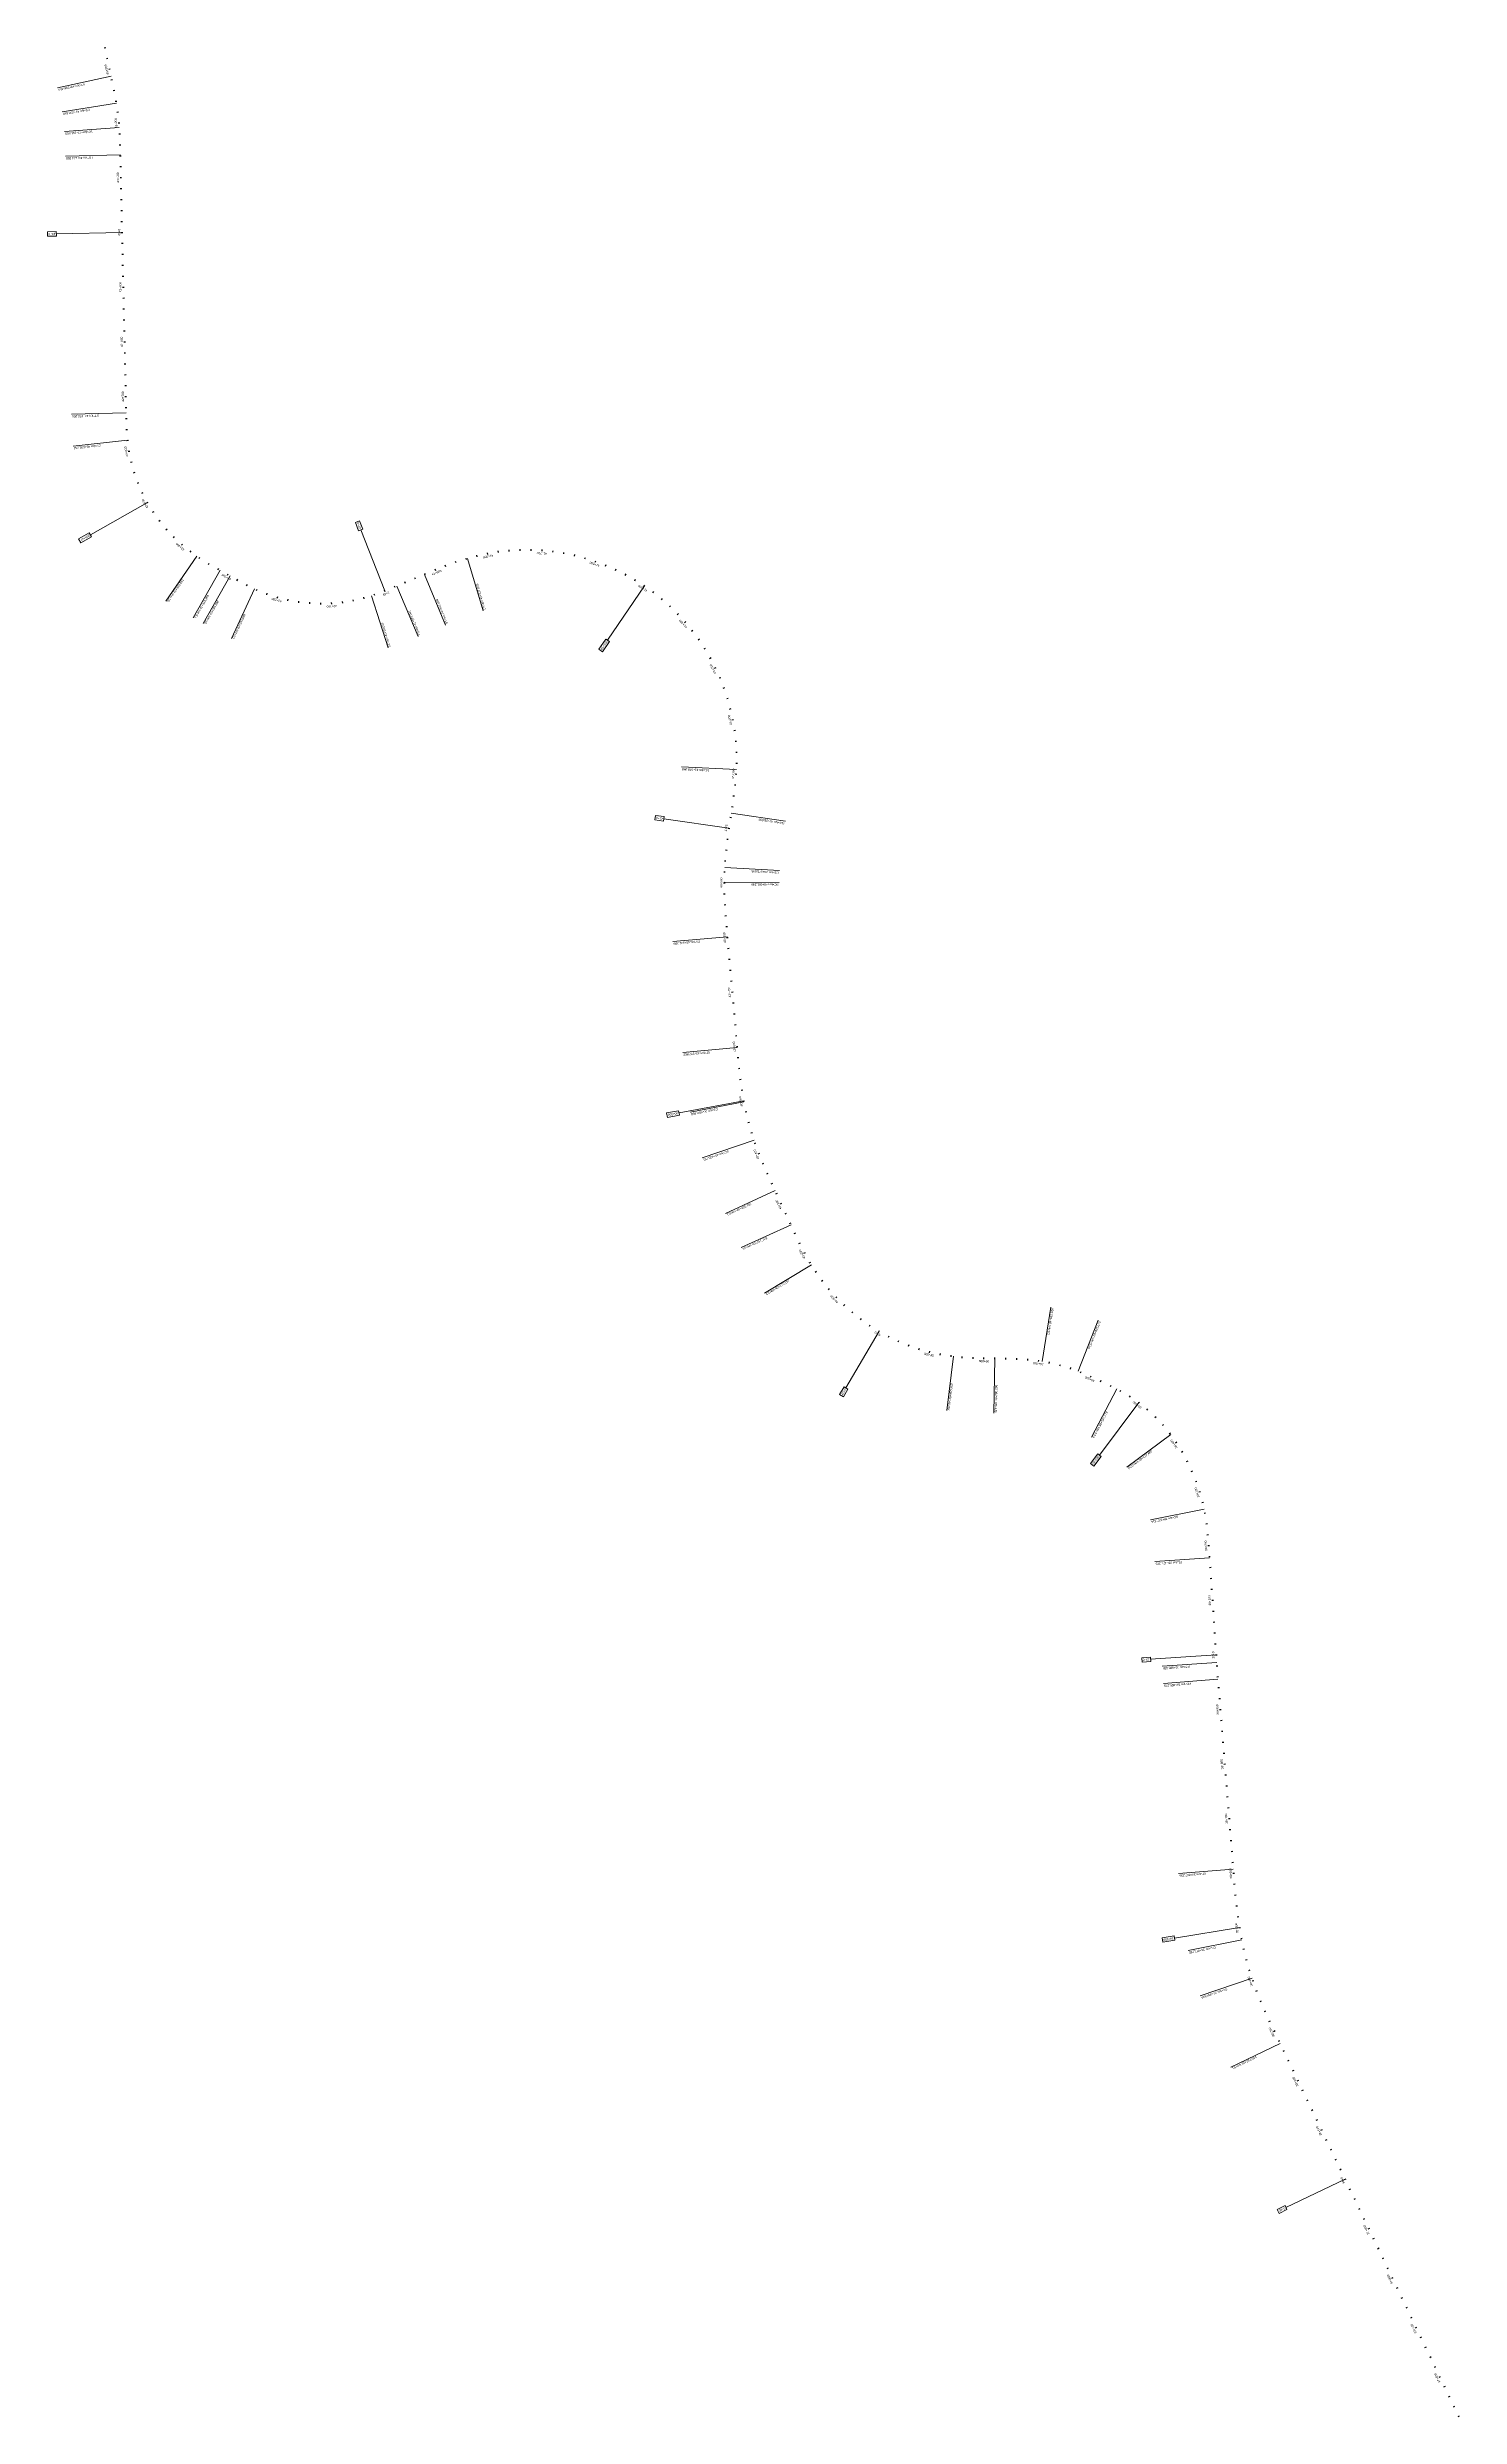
# Model space of a CAD drawing. Header units: metres. Extents: x 286368 to 330619, y 7396693 to 7466163.
# Drawn here: x 319417 to 321995, y 7422790 to 7427117 of the extents above; entities that cross this region are included whole.
import ezdxf

# ---------------------------------------------------------------- set-up
doc = ezdxf.new("R2010")
doc.units = ezdxf.units.M
doc.header["$MEASUREMENT"] = 0
for name, color, linetype, lineweight in [('U-HZ-ESTACAS', 3, 'Continuous', 30), ('U-HZ-KM', 1, 'Continuous', 20), ('U-HZ-NOTAVEIS', 2, 'Continuous', 30)]:
    doc.layers.add(name, color=color, linetype=linetype, lineweight=lineweight)
doc.layers.add('U-HZ-TRAÇO', color=3, linetype='TIC_LINE')
doc.styles.add('ARIAL', font='arial.ttf')
doc.styles.get("Standard").update_dxf_attribs({"font": 'arial.ttf'})
doc.linetypes.add('L7-V2_LINE', pattern='A,3.5,-0.25,["L7-V2",Standard,S=0.175,R=0,X=-0.05,Y=-0.1],-0.75', length=4.5)
doc.linetypes.add('TIC_LINE', pattern='A,3.5,-0.25,["TIC",Standard,S=0.175,R=0,X=-0.05,Y=-0.1],-0.5', length=4.25)

# ---------------------------------------------------------------- blocks, each defined once
blk = doc.blocks.new('AeccTick (TIC)')
at = {"layer": 'U-HZ-TRAÇO', "lineweight": -2}
blk.add_line((0, 0.75), (0, -0.75), dxfattribs=at)

msp = doc.modelspace()

# ---------------------------------------------------------------- linework, layer by layer
at = {"layer": 'U-HZ-KM', "linetype": 'Continuous', "lineweight": 0}
for p, q in [((319433.7, 7426780.5), (319417.5, 7426780.1)), ((319417.5, 7426780.1), (319417.6, 7426772)), ((319433.9, 7426772.4), (319433.7, 7426780.5)), ((319417.6, 7426772), (319433.9, 7426772.4)), ((319553.8, 7426779.1), (319433.8, 7426776.4)), ((319600.3, 7426285.9), (319495.9, 7426226.8)), ((319493.9, 7426230.3), (319474.4, 7426219.2)), ((319474.4, 7426219.2), (319478.4, 7426212.2)), ((319478.4, 7426212.2), (319497.9, 7426223.2)), ((319497.9, 7426223.2), (319493.9, 7426230.3)), ((319987.1, 7426252.4), (319979.6, 7426249.4)), ((319979.6, 7426249.4), (319985.5, 7426234.3)), ((319985.5, 7426234.3), (319993, 7426237.3)), ((319993, 7426237.3), (319987.1, 7426252.4)), ((320033.3, 7426124.2), (319989.3, 7426235.8)), ((320507.2, 7426133.4), (320440, 7426034.1)), ((320436.6, 7426036.3), (320424, 7426017.7)), ((320424, 7426017.7), (320430.7, 7426013.2)), ((320430.7, 7426013.2), (320443.3, 7426031.8)), ((320443.3, 7426031.8), (320436.6, 7426036.3)), ((320527.4, 7425714.4), (320526.2, 7425706.4)), ((320526.2, 7425706.4), (320542.3, 7425704.1)), ((320543.4, 7425712.1), (320527.4, 7425714.4)), ((320542.3, 7425704.1), (320543.4, 7425712.1)), ((320661.6, 7425690.9), (320542.9, 7425708.1)), ((320688.4, 7425193.1), (320570.5, 7425171.1)), ((320569.7, 7425175.1), (320547.6, 7425171)), ((320547.6, 7425171), (320549.1, 7425163)), ((320549.1, 7425163), (320571.2, 7425167.1)), ((320571.2, 7425167.1), (320569.7, 7425175.1)), ((320935.7, 7424772.4), (320875.1, 7424668.8)), ((320871.6, 7424670.8), (320863.4, 7424656.8)), ((320870.4, 7424652.7), (320878.6, 7424666.8)), ((320878.6, 7424666.8), (320871.6, 7424670.8)), ((320863.4, 7424656.8), (320870.4, 7424652.7)), ((321409.9, 7424642), (321337.8, 7424546)), ((321334.6, 7424548.4), (321321.2, 7424530.6)), ((321321.2, 7424530.6), (321327.6, 7424525.8)), ((321327.6, 7424525.8), (321341, 7424543.6)), ((321341, 7424543.6), (321334.6, 7424548.4)), ((321431, 7424177.4), (321414.9, 7424176.3)), ((321414.9, 7424176.3), (321415.5, 7424168.3)), ((321415.5, 7424168.3), (321431.5, 7424169.4)), ((321431.5, 7424169.4), (321431, 7424177.4)), ((321551, 7424181.5), (321431.2, 7424173.4)), ((321474.4, 7423668.3), (321452.4, 7423664.7)), ((321452.4, 7423664.7), (321453.7, 7423656.7)), ((321475.7, 7423660.3), (321474.4, 7423668.3)), ((321593.6, 7423683.4), (321475.1, 7423664.3)), ((321453.7, 7423656.7), (321475.7, 7423660.3)), ((321786.6, 7423224), (321678.3, 7423172.2)), ((321676.6, 7423175.8), (321662.1, 7423168.9)), ((321662.1, 7423168.9), (321665.6, 7423161.6)), ((321665.6, 7423161.6), (321680.1, 7423168.5)), ((321680.1, 7423168.5), (321676.6, 7423175.8))]:
    msp.add_line(p, q, dxfattribs=at)
at = {"layer": 'U-HZ-NOTAVEIS', "color": 1, "linetype": 'Continuous', "lineweight": 0}
for p, q in [((319533.6, 7427064.2), (319435.9, 7427043.2)), ((319543.3, 7427015.2), (319444.7, 7426999)), ((319548.6, 7426970.6), (319448.9, 7426963.4)), ((319550.6, 7426920.7), (319450.6, 7426918.4)), ((319561.2, 7426449.5), (319461.3, 7426447.2)), ((319563.8, 7426399.5), (319464.4, 7426388.8)), ((319690.2, 7426187.9), (319633.6, 7426105.5)), ((320184.3, 7426183.7), (320212.6, 7426087.8)), ((319732.9, 7426162), (319683.5, 7426075.1)), ((319751.1, 7426151.7), (319701.7, 7426064.8)), ((320055.5, 7426133.2), (320094, 7426041)), ((320105.7, 7426154.2), (320144.2, 7426061.9)), ((319795.2, 7426128.3), (319753.3, 7426037.4)), ((320008.9, 7426115.3), (320039.4, 7426020.1)), ((320675.1, 7425798.1), (320575.2, 7425802.8)), ((320665.8, 7425718.7), (320764.6, 7425703.6)), ((320653.8, 7425619.4), (320753.7, 7425613.7)), ((320653, 7425592.6), (320753, 7425592)), ((320658.7, 7425492.8), (320559.1, 7425484)), ((320676.7, 7425290.3), (320577.1, 7425281.5)), ((320688.8, 7425191.1), (320590.6, 7425172.4)), ((320707.4, 7425121.4), (320612.8, 7425088.8)), ((320746.1, 7425029.3), (320655.3, 7424987.4)), ((320774.9, 7424967), (320684, 7424925.1)), ((320812, 7424893.9), (320726.6, 7424841.9)), ((321233.5, 7424717.4), (321249, 7424816.2)), ((321298.9, 7424699.6), (321335.6, 7424792.6)), ((321071.2, 7424726.6), (321059, 7424627.4)), ((321146.8, 7424722.8), (321145.3, 7424622.8)), ((321369.5, 7424667.4), (321323.3, 7424578.7)), ((321468, 7424583.7), (321387.9, 7424523.9)), ((321528.9, 7424447.8), (321430.9, 7424427.9)), ((321538.9, 7424358.5), (321439.1, 7424351.7)), ((321551.9, 7424167.5), (321452.2, 7424160.7)), ((321554.2, 7424136.9), (321454.5, 7424128.9)), ((321582.1, 7423790), (321482.4, 7423782)), ((321597.6, 7423661), (321499.5, 7423641.4)), ((321616.4, 7423591.2), (321521.8, 7423558.9)), ((321667.9, 7423471.9), (321577.7, 7423428.7))]:
    msp.add_line(p, q, dxfattribs=at)

# ---------------------------------------------------------------- block references
at = {"layer": 'U-HZ-TRAÇO', "linetype": 'L7-V2_LINE', "lineweight": 30}
for p, xscale, yscale, zscale, rotation in [((319522.4, 7427116.6), 2, 2, 2, 102.1592677430306), ((319526.6, 7427097), 2, 2, 2, 102.1592677430306), ((319530.8, 7427077.5), 2, 2, 2, 102.1592677430306), ((319535, 7427057.9), 2, 2, 2, 102.1115938999545), ((319539.1, 7427038.3), 1.999999999999999, 1.999999999999999, 1.999999999999999, 101.3576623049641), ((319542.8, 7427018.7), 2, 2, 2, 99.68928170621784), ((319545.7, 7426998.9), 2, 2, 2, 97.41325070954537), ((319547.9, 7426979), 2, 2, 2, 95.121419528961), ((319549.3, 7426959.1), 2, 2, 2, 92.98674699701692), ((319550.1, 7426939.1), 1.999999999999999, 1.999999999999999, 1.999999999999999, 91.68565304315345), ((319550.6, 7426919.1), 1.999999999999999, 1.999999999999999, 1.999999999999999, 91.29760222557842), ((319551.1, 7426899.1), 1.999999999999999, 1.999999999999999, 1.999999999999999, 91.29760222557842), ((319551.5, 7426879.1), 1.999999999999999, 1.999999999999999, 1.999999999999999, 91.29760222557842), ((319552, 7426859.1), 1.999999999999999, 1.999999999999999, 1.999999999999999, 91.29760222557842), ((319552.4, 7426839.1), 1.999999999999999, 1.999999999999999, 1.999999999999999, 91.29760222557842), ((319552.9, 7426819.1), 1.999999999999999, 1.999999999999999, 1.999999999999999, 91.29760222557842), ((319553.3, 7426799.1), 1.999999999999999, 1.999999999999999, 1.999999999999999, 91.29760222557842), ((319553.8, 7426779.1), 1.999999999999999, 1.999999999999999, 1.999999999999999, 91.29760222557842), ((319554.2, 7426759.1), 1.999999999999999, 1.999999999999999, 1.999999999999999, 91.29760222557842), ((319554.7, 7426739.1), 1.999999999999999, 1.999999999999999, 1.999999999999999, 91.29760222557842), ((319555.1, 7426719.1), 1.999999999999999, 1.999999999999999, 1.999999999999999, 91.29760222557842), ((319555.6, 7426699.1), 1.999999999999999, 1.999999999999999, 1.999999999999999, 91.29760222557842), ((319556, 7426679.2), 1.999999999999999, 1.999999999999999, 1.999999999999999, 91.29760222557842), ((319556.5, 7426659.2), 1.999999999999999, 1.999999999999999, 1.999999999999999, 91.29760222557842), ((319556.9, 7426639.2), 1.999999999999999, 1.999999999999999, 1.999999999999999, 91.29760222557842), ((319557.4, 7426619.2), 1.999999999999999, 1.999999999999999, 1.999999999999999, 91.29760222557842), ((319557.8, 7426599.2), 1.999999999999999, 1.999999999999999, 1.999999999999999, 91.29760222557842), ((319558.3, 7426579.2), 1.999999999999999, 1.999999999999999, 1.999999999999999, 91.29760222557842), ((319558.8, 7426559.2), 1.999999999999999, 1.999999999999999, 1.999999999999999, 91.29760222557842), ((319559.2, 7426539.2), 1.999999999999999, 1.999999999999999, 1.999999999999999, 91.29760222557842), ((319559.7, 7426519.2), 1.999999999999999, 1.999999999999999, 1.999999999999999, 91.29760222557842), ((319560.1, 7426499.2), 1.999999999999999, 1.999999999999999, 1.999999999999999, 91.29760222557842), ((319560.6, 7426479.2), 1.999999999999999, 1.999999999999999, 1.999999999999999, 91.29760222557842), ((319561, 7426459.2), 1.999999999999999, 1.999999999999999, 1.999999999999999, 91.29760222557842), ((319561.5, 7426439.2), 2, 2, 2, 91.50167123584147), ((319562.2, 7426419.2), 2, 2, 2, 93.07490370753278), ((319563.8, 7426399.3), 2, 2, 2, 96.2017983116828), ((319566.6, 7426379.5), 2, 2, 2, 100.0862579397678), ((319570.8, 7426359.9), 1.999999999999999, 1.999999999999999, 1.999999999999999, 103.9707175677729), ((319576.3, 7426340.7), 2, 2, 2, 107.8551771956846), ((319583.1, 7426321.9), 2.000000000000001, 2.000000000000001, 2.000000000000001, 111.739636823753), ((319591.1, 7426303.6), 2, 2, 2, 115.6240964517632), ((319600.3, 7426285.9), 1.999999999999998, 1.999999999999998, 1.999999999999998, 119.5085560796933), ((319610.8, 7426268.8), 2, 2, 2, 123.3930157078107), ((319622.3, 7426252.5), 2, 2, 2, 127.2774753357618), ((319635, 7426237), 1.999999999999999, 1.999999999999999, 1.999999999999999, 131.1619349637511), ((319648.7, 7426222.4), 2, 2, 2, 135.04639459174), ((319663.3, 7426208.8), 1.999999999999999, 1.999999999999999, 1.999999999999999, 138.9308542197977), ((319678.8, 7426196.1), 2, 2, 2, 142.8153138477785), ((319695.1, 7426184.6), 2, 2, 2, 146.6309817776459), ((319712.1, 7426174), 2, 2, 2, 149.2761915457024), ((320163, 7426176.8), 2, 2, 2, 199.2777391667822), ((320182.1, 7426183), 1.999999999999999, 1.999999999999999, 1.999999999999999, 196.7534429787936), ((320201.4, 7426188.3), 2, 2, 2, 193.7727189902057), ((320220.9, 7426192.5), 2, 2, 2, 190.7807722793115), ((320240.6, 7426195.8), 2, 2, 2, 187.7888255684494), ((320260.5, 7426197.9), 2.000000000000001, 2.000000000000001, 2.000000000000001, 184.796878857588), ((320280.5, 7426199.1), 2, 2, 2, 181.8049321467247), ((320300.5, 7426199.2), 2, 2, 2, 178.8129854358612), ((320320.4, 7426198.3), 2, 2, 2, 175.8210387249938), ((320340.3, 7426196.3), 1.999999999999999, 1.999999999999999, 1.999999999999999, 172.8290920141229), ((320360.1, 7426193.3), 2, 2, 2, 169.8371453032516), ((320379.7, 7426189.2), 1.999999999999999, 1.999999999999999, 1.999999999999999, 166.8451985923917), ((320399, 7426184.2), 2, 2, 2, 163.8532518815193), ((320418.1, 7426178.1), 1.999999999999998, 1.999999999999998, 1.999999999999998, 160.8613051706722), ((319729.4, 7426164), 2.000000000000001, 2.000000000000001, 2.000000000000001, 150.3676174625566), ((319746.8, 7426154.1), 2, 2, 2, 150.3994531757953), ((319764.2, 7426144.3), 2, 2, 2, 150.8421938240262), ((319781.8, 7426134.8), 2, 2, 2, 152.7920505998992), ((320051.9, 7426131.7), 1.999999999999999, 1.999999999999999, 1.999999999999999, 202.6260369416185), ((320070.3, 7426139.4), 2.000000000000001, 2.000000000000001, 2.000000000000001, 202.6564736214158), ((320088.8, 7426147.1), 2.000000000000001, 2.000000000000001, 2.000000000000001, 202.6564736214158), ((320107.2, 7426154.8), 2, 2, 2, 202.6539951453163), ((320125.7, 7426162.5), 1.999999999999999, 1.999999999999999, 1.999999999999999, 202.2385623225464), ((320144.3, 7426169.9), 2.000000000000001, 2.000000000000001, 2.000000000000001, 201.1116379308404), ((320436.8, 7426171.1), 1.999999999999999, 1.999999999999999, 1.999999999999999, 157.8693584597809), ((320455.1, 7426163.1), 2, 2, 2, 154.8774117489229), ((320473, 7426154.1), 2, 2, 2, 151.8854650380446), ((320490.4, 7426144.2), 2.000000000000001, 2.000000000000001, 2.000000000000001, 148.8935183272104), ((320507.2, 7426133.4), 2, 2, 2, 145.901571616336), ((319799.8, 7426126.2), 1.999999999999999, 1.999999999999999, 1.999999999999999, 156.2452100219935), ((319818.4, 7426118.7), 2.000000000000001, 2.000000000000001, 2.000000000000001, 160.1296696499733), ((319837.4, 7426112.6), 2, 2, 2, 164.014129278001), ((319856.8, 7426107.7), 1.999999999999999, 1.999999999999999, 1.999999999999999, 167.8985889060189), ((319876.5, 7426104.2), 1.999999999999998, 1.999999999999998, 1.999999999999998, 171.7830485340065), ((319896.4, 7426102), 2, 2, 2, 175.6675081620248), ((319916.4, 7426101.2), 2, 2, 2, 179.5519677900298), ((319936.4, 7426101.7), 2, 2, 2, 183.4364274180308), ((319956.3, 7426103.6), 2, 2, 2, 187.3208870460475), ((319976, 7426106.8), 1.999999999999999, 1.999999999999999, 1.999999999999999, 191.2053466740367), ((319995.5, 7426111.3), 1.999999999999999, 1.999999999999999, 1.999999999999999, 195.0898063020492), ((320014.6, 7426117.2), 1.999999999999998, 1.999999999999998, 1.999999999999998, 198.9033788632223), ((320033.3, 7426124.2), 1.999999999999999, 1.999999999999999, 1.999999999999999, 201.5415998280214), ((320523.5, 7426121.8), 2, 2, 2, 142.9096249054343), ((320539.1, 7426109.3), 2, 2, 2, 139.9176781945796), ((320554.1, 7426096.1), 2, 2, 2, 136.9257314836976), ((320568.3, 7426082), 2, 2, 2, 133.9337847728817), ((320581.8, 7426067.3), 2, 2, 2, 130.9418380619677), ((320594.5, 7426051.8), 2, 2, 2, 127.9498913511499), ((320606.4, 7426035.7), 2, 2, 2, 124.9579446403237), ((320617.5, 7426019.1), 2, 2, 2, 121.9659979294115), ((320627.6, 7426001.8), 2, 2, 2, 118.9740512185392), ((320636.8, 7425984.1), 1.999999999999999, 1.999999999999999, 1.999999999999999, 115.9821045076943), ((320645.1, 7425965.9), 2, 2, 2, 112.9901577967712), ((320652.4, 7425947.3), 2, 2, 2, 109.9982110859658), ((320658.8, 7425928.3), 1.999999999999998, 1.999999999999998, 1.999999999999998, 107.006264375055), ((320664.1, 7425909), 2, 2, 2, 104.0143176641915), ((320668.5, 7425889.5), 1.999999999999999, 1.999999999999999, 1.999999999999999, 101.0223709533663), ((320671.8, 7425869.8), 2, 2, 2, 98.0304242425224), ((320674.1, 7425849.9), 2, 2, 2, 95.03847753167139), ((320675.3, 7425830), 2, 2, 2, 92.04653082076129), ((320674.6, 7425790), 1.999999999999999, 1.999999999999999, 1.999999999999999, 86.14016205176266), ((320675.5, 7425810), 2, 2, 2, 89.05458410982989), ((320670.4, 7425750.2), 2, 2, 2, 82.27602612126158), ((320672.9, 7425770.1), 2, 2, 2, 83.8406892508422), ((320664.6, 7425710.7), 1.999999999999999, 1.999999999999999, 1.999999999999999, 81.36026741446068), ((320667.6, 7425730.4), 2, 2, 2, 81.45703838680585), ((320658.9, 7425671.1), 1.999999999999999, 1.999999999999999, 1.999999999999999, 82.58302878471831), ((320661.6, 7425690.9), 2, 2, 2, 81.75414937720224), ((320653.4, 7425611.3), 2, 2, 2, 87.62108039242419), ((320654.6, 7425631.3), 2, 2, 2, 85.53545112281003), ((320656.5, 7425651.2), 2, 2, 2, 83.84523375984632), ((320653, 7425591.3), 1.999999999999999, 1.999999999999999, 1.999999999999999, 89.7946935425144), ((320653.3, 7425571.3), 2, 2, 2, 91.7074538894302), ((320654.1, 7425551.4), 2, 2, 2, 93.19758402277776), ((320655.4, 7425531.4), 2, 2, 2, 94.25656450576966), ((320657.1, 7425511.5), 2, 2, 2, 94.88114433371433), ((320658.8, 7425491.5), 1.999999999999999, 1.999999999999999, 1.999999999999999, 95.0714326936578), ((320660.6, 7425471.6), 1.999999999999999, 1.999999999999999, 1.999999999999999, 95.0714326936578), ((320662.3, 7425451.7), 1.999999999999999, 1.999999999999999, 1.999999999999999, 95.0714326936578), ((320664.1, 7425431.8), 1.999999999999999, 1.999999999999999, 1.999999999999999, 95.0714326936578), ((320665.9, 7425411.9), 1.999999999999999, 1.999999999999999, 1.999999999999999, 95.0714326936578), ((320667.6, 7425391.9), 1.999999999999999, 1.999999999999999, 1.999999999999999, 95.0714326936578), ((320669.4, 7425372), 1.999999999999999, 1.999999999999999, 1.999999999999999, 95.0714326936578), ((320671.2, 7425352.1), 1.999999999999999, 1.999999999999999, 1.999999999999999, 95.0714326936578), ((320672.9, 7425332.2), 1.999999999999999, 1.999999999999999, 1.999999999999999, 95.0714326936578), ((320674.7, 7425312.2), 1.999999999999999, 1.999999999999999, 1.999999999999999, 95.0714326936578), ((320676.5, 7425292.3), 1.999999999999999, 1.999999999999999, 1.999999999999999, 95.0714326936578), ((320678.3, 7425272.4), 2, 2, 2, 95.25643474891702), ((320680.2, 7425252.5), 2, 2, 2, 95.8973505374208), ((320682.4, 7425232.6), 1.999999999999999, 1.999999999999999, 1.999999999999999, 96.99565634866737), ((320685.1, 7425212.8), 2, 2, 2, 98.54771356858933), ((320688.4, 7425193.1), 1.999999999999999, 1.999999999999999, 1.999999999999999, 100.5438882969703), ((320692.5, 7425173.5), 2, 2, 2, 102.8298732497577), ((320697.3, 7425154.1), 1.999999999999999, 1.999999999999999, 1.999999999999999, 105.121704430346), ((320702.9, 7425134.9), 2, 2, 2, 107.4135356108149), ((320709.3, 7425115.9), 2, 2, 2, 109.6771721561861), ((320716.3, 7425097.2), 2, 2, 2, 111.5912066057635), ((320723.9, 7425078.7), 2, 2, 2, 113.0586753517478), ((320731.9, 7425060.4), 2, 2, 2, 114.0713675700371), ((320740.2, 7425042.2), 2, 2, 2, 114.6263713074106), ((320748.6, 7425024), 2, 2, 2, 114.7422073317247), ((320756.9, 7425005.9), 2, 2, 2, 114.7422073317247), ((320765.3, 7424987.7), 2, 2, 2, 114.7422073317247), ((320773.7, 7424969.5), 2, 2, 2, 114.7422073317247), ((320782.1, 7424951.4), 1.999999999999999, 1.999999999999999, 1.999999999999999, 115.0340866955372), ((320790.7, 7424933.3), 2, 2, 2, 116.1069250704674), ((320799.8, 7424915.5), 2, 2, 2, 117.9642251325234), ((320809.5, 7424898), 1.999999999999999, 1.999999999999999, 1.999999999999999, 120.5884215972244), ((320820.2, 7424881.1), 2.000000000000001, 2.000000000000001, 2.000000000000001, 123.7880755289203), ((320831.8, 7424864.8), 2, 2, 2, 127.025125218806), ((320844.2, 7424849.2), 2, 2, 2, 130.2621749088688), ((320857.6, 7424834.3), 2, 2, 2, 133.4992245988286), ((320871.8, 7424820.2), 2, 2, 2, 136.7362742888569), ((320886.7, 7424806.9), 1.999999999999999, 1.999999999999999, 1.999999999999999, 139.9733239788103), ((320902.4, 7424794.5), 1.999999999999999, 1.999999999999999, 1.999999999999999, 143.2103736688585), ((320918.7, 7424783), 2, 2, 2, 146.447423358805), ((320935.7, 7424772.4), 2, 2, 2, 149.684473048821), ((320953.2, 7424762.8), 2, 2, 2, 152.9215227388148), ((320971.3, 7424754.2), 2, 2, 2, 156.1585724287858), ((320989.8, 7424746.6), 1.999999999999999, 1.999999999999999, 1.999999999999999, 159.3956221187447), ((321008.7, 7424740.1), 1.999999999999999, 1.999999999999999, 1.999999999999999, 162.6326718087359), ((321028, 7424734.7), 2, 2, 2, 165.8697214987383), ((321047.5, 7424730.4), 2.000000000000001, 2.000000000000001, 2.000000000000001, 169.1067711887488), ((321067.2, 7424727.1), 2, 2, 2, 172.3438208787245), ((321087.1, 7424725), 1.999999999999999, 1.999999999999999, 1.999999999999999, 175.3085173387178), ((321107.1, 7424723.8), 2, 2, 2, 177.4361167779081), ((321127, 7424723.1), 2, 2, 2, 178.709260627455), ((321147, 7424722.8), 2.000000000000001, 2.000000000000001, 2.000000000000001, 179.1279488873592), ((321167, 7424722.4), 1.999999999999999, 1.999999999999999, 1.999999999999999, 178.6921815576203), ((321187, 7424721.8), 2, 2, 2, 177.4019586382382), ((321207, 7424720.5), 2, 2, 2, 175.2572801292129), ((321226.9, 7424718.4), 2, 2, 2, 172.2581460305447), ((321246.6, 7424715), 2.000000000000001, 2.000000000000001, 2.000000000000001, 168.5942323417675), ((321266.1, 7424710.4), 2, 2, 2, 164.8827473064106), ((321285.2, 7424704.6), 1.999999999999998, 1.999999999999998, 1.999999999999998, 161.1712622710312), ((321303.9, 7424697.6), 2, 2, 2, 158.0463474671111), ((321322.3, 7424689.8), 2, 2, 2, 156.5184600136471), ((321340.6, 7424681.6), 2, 2, 2, 154.9905725601339), ((321358.6, 7424672.9), 2, 2, 2, 153.462685106647), ((321376.3, 7424663.7), 2, 2, 2, 150.9921936440906), ((321393.5, 7424653.4), 2, 2, 2, 147.0407605741552), ((321409.9, 7424642), 2, 2, 2, 143.0893275041226), ((321425.4, 7424629.4), 2, 2, 2, 139.1378944341651), ((321440.1, 7424615.8), 2, 2, 2, 135.1864613642438), ((321453.8, 7424601.2), 2, 2, 2, 131.2350282942826), ((321466.4, 7424585.8), 2, 2, 2, 127.2835952242403), ((321478.1, 7424569.5), 2, 2, 2, 123.839449672406), ((321488.7, 7424552.6), 1.999999999999999, 1.999999999999999, 1.999999999999999, 120.4691097009211), ((321498.3, 7424535), 1.999999999999999, 1.999999999999999, 1.999999999999999, 117.0987697294919), ((321506.9, 7424517), 2, 2, 2, 113.7284297579992), ((321514.4, 7424498.4), 2, 2, 2, 110.3580897864865), ((321520.8, 7424479.5), 1.999999999999999, 1.999999999999999, 1.999999999999999, 106.9877498149082), ((321526.1, 7424460.2), 2, 2, 2, 103.617409843425), ((321530.2, 7424440.6), 2, 2, 2, 100.2971529225668), ((321533.3, 7424420.9), 2, 2, 2, 97.57520128594544), ((321535.6, 7424401), 2, 2, 2, 95.60222401205421), ((321537.3, 7424381.1), 2, 2, 2, 94.37822110089301), ((321538.7, 7424361.1), 2, 2, 2, 93.90319255246193), ((321540.1, 7424341.2), 2, 2, 2, 93.89644428002866), ((321541.5, 7424321.2), 2, 2, 2, 93.89644428002866), ((321542.8, 7424301.3), 2, 2, 2, 93.89644428002866), ((321544.2, 7424281.3), 2, 2, 2, 93.89644428002866), ((321545.5, 7424261.4), 2, 2, 2, 93.89644428002866), ((321546.9, 7424241.4), 2, 2, 2, 93.89644428002866), ((321548.2, 7424221.5), 2, 2, 2, 93.89644428002866), ((321549.6, 7424201.5), 2, 2, 2, 93.89644428002866), ((321551, 7424181.5), 2, 2, 2, 93.89644428002866), ((321552.3, 7424161.6), 1.999999999999998, 1.999999999999998, 1.999999999999998, 94.0328058976451), ((321553.8, 7424141.6), 1.999999999999999, 1.999999999999999, 1.999999999999999, 94.49117213375212), ((321555.4, 7424121.7), 2, 2, 2, 94.59945339109231), ((321557, 7424101.8), 2, 2, 2, 94.59945339109231), ((321558.6, 7424081.8), 2, 2, 2, 94.59945339109231), ((321560.2, 7424061.9), 2, 2, 2, 94.59945339109231), ((321561.8, 7424042), 2, 2, 2, 94.59945339109231), ((321563.4, 7424022), 2, 2, 2, 94.59945339109231), ((321565, 7424002.1), 2, 2, 2, 94.59945339109231), ((321566.6, 7423982.2), 2, 2, 2, 94.59945339109231), ((321568.2, 7423962.2), 2, 2, 2, 94.59945339109231), ((321569.9, 7423942.3), 2, 2, 2, 94.59945339109231), ((321571.5, 7423922.4), 2, 2, 2, 94.59945339109231), ((321573.1, 7423902.4), 2, 2, 2, 94.59945339109231), ((321574.7, 7423882.5), 2, 2, 2, 94.59945339109231), ((321576.3, 7423862.5), 2, 2, 2, 94.59945339109231), ((321577.9, 7423842.6), 2, 2, 2, 94.59945339109231), ((321579.5, 7423822.7), 2, 2, 2, 94.59945339109231), ((321581.1, 7423802.7), 2, 2, 2, 94.59945339109231), ((321582.7, 7423782.8), 2, 2, 2, 94.62042904235958), ((321584.3, 7423762.9), 1.999999999999999, 1.999999999999999, 1.999999999999999, 94.8966534476019), ((321586.1, 7423743), 1.999999999999999, 1.999999999999999, 1.999999999999999, 95.49330616911747), ((321588.2, 7423723.1), 2, 2, 2, 96.4097581209408), ((321590.6, 7423703.2), 1.999999999999999, 1.999999999999999, 1.999999999999999, 97.64396636675833), ((321593.6, 7423683.4), 1.999999999999999, 1.999999999999999, 1.999999999999999, 99.19114279293974), ((321597.1, 7423663.7), 2, 2, 2, 101.0420661840447), ((321601.2, 7423644.2), 2, 2, 2, 103.1165178882281), ((321606.1, 7423624.8), 2, 2, 2, 105.2000007796863), ((321611.7, 7423605.6), 1.999999999999999, 1.999999999999999, 1.999999999999999, 107.2834836710503), ((321618, 7423586.6), 2.000000000000001, 2.000000000000001, 2.000000000000001, 109.3475060356866), ((321624.9, 7423567.8), 1.999999999999999, 1.999999999999999, 1.999999999999999, 111.1674439302131), ((321632.4, 7423549.3), 2, 2, 2, 112.6824148467861), ((321640.3, 7423530.9), 2, 2, 2, 113.8837443357129), ((321648.6, 7423512.7), 1.999999999999999, 1.999999999999999, 1.999999999999999, 114.7670033534922), ((321657.1, 7423494.6), 2, 2, 2, 115.3303508547135), ((321665.7, 7423476.5), 2, 2, 2, 115.5732458035707), ((321674.3, 7423458.5), 2, 2, 2, 115.5838961950085), ((321682.9, 7423440.5), 2, 2, 2, 115.5838961950085), ((321691.6, 7423422.4), 2, 2, 2, 115.5838961950085), ((321700.2, 7423404.4), 2, 2, 2, 115.5838961950085), ((321708.8, 7423386.3), 2, 2, 2, 115.5838961950085), ((321717.5, 7423368.3), 2, 2, 2, 115.5838961950085), ((321726.1, 7423350.3), 2, 2, 2, 115.5838961950085), ((321734.8, 7423332.2), 2, 2, 2, 115.5838961950085), ((321743.4, 7423314.2), 2, 2, 2, 115.5838961950085), ((321752, 7423296.1), 2, 2, 2, 115.5838961950085), ((321760.7, 7423278.1), 2, 2, 2, 115.5838961950085), ((321769.3, 7423260.1), 2, 2, 2, 115.5838961950085), ((321777.9, 7423242), 2, 2, 2, 115.5838961950085), ((321786.6, 7423224), 2, 2, 2, 115.5838961950085), ((321795.2, 7423206), 2, 2, 2, 115.5838961950085), ((321803.9, 7423187.9), 2, 2, 2, 115.5838961950085), ((321812.5, 7423169.9), 2, 2, 2, 115.5838961950085), ((321821.1, 7423151.8), 2, 2, 2, 115.5838961950085), ((321829.8, 7423133.8), 2, 2, 2, 115.5838961950085), ((321838.4, 7423115.8), 2, 2, 2, 115.5838961950085), ((321847, 7423097.7), 2, 2, 2, 115.5838961950085), ((321855.7, 7423079.7), 2, 2, 2, 115.5838961950085), ((321864.3, 7423061.6), 2, 2, 2, 115.5838961950085), ((321872.9, 7423043.6), 2, 2, 2, 115.5838961950085), ((321881.6, 7423025.6), 2, 2, 2, 115.5838961950085), ((321890.2, 7423007.5), 2, 2, 2, 115.5838961950085), ((321898.9, 7422989.5), 2, 2, 2, 115.5838961950085), ((321907.5, 7422971.4), 2, 2, 2, 115.5838961950085), ((321916.1, 7422953.4), 2, 2, 2, 115.5838961950085), ((321924.8, 7422935.4), 2, 2, 2, 115.5838961950085), ((321933.4, 7422917.3), 2, 2, 2, 115.5838961950085), ((321942, 7422899.3), 2, 2, 2, 115.5838961950085), ((321950.7, 7422881.2), 2, 2, 2, 115.5838961950085), ((321959.3, 7422863.2), 2, 2, 2, 115.5838961950085), ((321967.9, 7422845.2), 2, 2, 2, 115.5838961950085), ((321976.6, 7422827.1), 2, 2, 2, 115.5838961950085), ((321985.2, 7422809.1), 2, 2, 2, 115.5838961950085), ((321993.9, 7422791.1), 2, 2, 2, 115.5838961950085)]:
    msp.add_blockref('AeccTick (TIC)', p, dxfattribs=dict(at, xscale=xscale, yscale=yscale, zscale=zscale, rotation=rotation))

# ---------------------------------------------------------------- texts
at = {"layer": 'U-HZ-ESTACAS', "style": 'ARIAL'}
for s, rotation, p in [('43+300', 102.1593, (319529.5, 7427067.7)), ('43+200', 95.1214, (319545.4, 7426969.5)), ('43+100', 91.2976, (319548.4, 7426869.7)), ('43+0', 91.2976, (319550.6, 7426772.9)), ('42+900', 91.2976, (319552.9, 7426669.8)), ('42+800', 91.2976, (319555.2, 7426569.8)), ('42+700', 91.2976, (319557.4, 7426469.8)), ('42+600', 100.0863, (319565, 7426369.8)), ('42+500', 119.5086, (319602, 7426276.1)), ('42+400', 138.9309, (319668.1, 7426200.1)), ('41+800', 190.7808, (320230.7, 7426191)), ('41+700', 175.821, (320329.5, 7426194.3)), ('41+600', 160.8613, (320425.8, 7426171.9)), ('42+300', 150.3995, (319753.2, 7426146.6)), ('41+900', 22.2386, (320119.9, 7426152.2)), ('41+500', 145.9016, (320513.1, 7426125.5)), ('42+200', 164.0141, (319845.5, 7426106.8)), ('42+100', 183.4364, (319945.8, 7426098.9)), ('42+0', 21.5416, (320030.3, 7426115.1)), ('41+400', 130.9418, (320585.4, 7426058.1)), ('41+300', 115.9821, (320637.9, 7425974.3)), ('41+200', 101.0224, (320667, 7425879.7)), ('41+100', 86.1402, (320670.7, 7425780.9)), ('41+0', 81.7541, (320657.4, 7425685.2)), ('40+900', 89.7947, (320649.6, 7425582)), ('40+800', 95.0714, (320656.3, 7425482)), ('40+700', 95.0714, (320665.1, 7425382.4)), ('40+600', 95.0714, (320674, 7425282.8)), ('40+500', 100.5439, (320686.8, 7425183.3)), ('40+400', 111.5912, (320716.7, 7425087.3)), ('40+300', 114.7422, (320757.8, 7424996)), ('40+200', 117.9642, (320801.2, 7424905.7)), ('40+100', 133.4992, (320861.6, 7424825.3)), ('40+0', 149.6845, (320939.4, 7424766.4)), ('39+900', 165.8697, (321036.2, 7424729.2)), ('39+800', 178.7093, (321136.4, 7424719.6)), ('39+700', 172.2581, (321235.7, 7424713.8)), ('39+600', 156.5185, (321329.6, 7424683)), ('39+500', 143.0893, (321415.4, 7424633.7)), ('39+400', 123.8394, (321480.5, 7424559.8)), ('39+300', 106.9877, (321520.4, 7424469.5)), ('39+200', 94.3782, (321534.7, 7424371.5)), ('39+100', 93.8964, (321541.5, 7424271.7)), ('39+0', 93.8964, (321548.1, 7424175.1)), ('38+900', 94.5995, (321556, 7424072.2)), ('38+800', 94.5995, (321564.1, 7423972.5)), ('38+700', 94.5995, (321572.1, 7423872.9)), ('38+600', 94.6204, (321580.1, 7423773.2)), ('38+500', 99.1911, (321591.8, 7423673.6)), ('38+400', 109.3475, (321618, 7423576.6)), ('38+300', 115.3304, (321658.1, 7423484.7)), ('38+200', 115.5839, (321701.2, 7423394.5)), ('38+100', 115.5839, (321744.4, 7423304.3)), ('38+0', 115.5839, (321786.3, 7423216.9)), ('37+900', 115.5839, (321830.8, 7423123.9)), ('37+800', 115.5839, (321874, 7423033.7)), ('37+700', 115.5839, (321917.2, 7422943.5)), ('37+600', 115.5839, (321960.3, 7422853.3))]:
    msp.add_text(s, height=4, rotation=rotation, dxfattribs=at).set_placement(p)
at = {"layer": 'U-HZ-KM', "style": 'ARIAL'}
for s, rotation, p in [('43+0', 181.2976, (319431.8, 7426778.3)), ('42+500', 29.5086, (319479, 7426214.9)), ('42+0', 111.5416, (319990.4, 7426238.3)), ('41+500', 55.9016, (320430.1, 7426016)), ('41+0', 171.7541, (320541.2, 7425710.3)), ('40+500', 190.5439, (320568.2, 7425172.7)), ('40+0', 59.6845, (320869.6, 7424655.4)), ('39+500', 53.0893, (321327, 7424528.4)), ('39+0', 183.8964, (321429.3, 7424175.2)), ('38+500', 189.1911, (321473, 7423665.9)), ('38+0', 25.5839, (321666.3, 7423164.2))]:
    msp.add_text(s, height=4, rotation=rotation, dxfattribs=at).set_placement(p)
at = {"layer": 'U-HZ-NOTAVEIS', "style": 'ARIAL'}
for s, rotation, p in [('ST=km 43+286,450', 192.1593, (319485.3, 7427051.7)), ('CS=km 43+236,450', 189.2983, (319495, 7427005.2)), ('SC=km 43+191,598', 184.1586, (319499.6, 7426965)), ('TS=km 43+141,598', 181.2976, (319500.7, 7426917.5)), ('ST=km 42+670,250', 181.2976, (319511.4, 7426446.3)), ('CS=km 42+620,250', 186.1532, (319515, 7426392.2)), ('SC=km 42+365,951', 55.5439, (319638.6, 7426103.3)), ('CS=km 41+837,633', 106.4106, (320217.4, 7426090.2)), ('TS=km 42+315,951', 60.3995, (319688.7, 7426073.4)), ('ST=km 42+295,098', 60.3995, (319706.8, 7426063)), ('TS=km 41+976,041', 112.6565, (320098.5, 7426044.1)), ('ST=km 41+921,669', 112.6565, (320148.7, 7426064.9)), ('CS=km 42+245,098', 65.255, (319758.6, 7426036.1)), ('SC=km 42+26,041', 107.8009, (320044.2, 7426022.7)), ('SC=km 41+108,098', 177.274, (320625.8, 7425798.4)), ('SPI=km 41+28,098', 171.3246, (320763.3, 7425701.7)), ('CS=km 40+928,098', 176.7398, (320752.6, 7425611.7)), ('SC=km 40+901,299', 179.6562, (320752, 7425590)), ('TS=km 40+801,299', 185.0714, (320609.2, 7425486.4)), ('ST=km 40+597,969', 185.0714, (320627.1, 7425283.8)), ('CS=km 40+497,969', 190.7708, (320640.8, 7425179.9)), ('SC=km 40+425,781', 199.0429, (320660.7, 7425103.1)), ('TS=km 40+325,781', 24.7422, (320658.6, 7424983)), ('ST=km 40+257,202', 24.7422, (320687.2, 7424920.7)), ('CS=km 40+175,157', 31.3349, (320730.2, 7424837.8)), ('CS=km 39+693,326', 81.0672, (321246.4, 7424765.2)), ('PCC=km 39+625,373', 68.4568, (321320.5, 7424739.7)), ('SC=km 39+855,969', 82.9963, (321064.4, 7424627.7)), ('SPI=km 39+780,200', 89.128, (321150.7, 7424623.7)), ('PCC=km 39+547,779', 62.529, (321328.5, 7424576.9)), ('PCC=km 39+417,460', 36.7817, (321391.7, 7424520.1)), ('SC=km 39+267,314', 191.4796, (321481, 7424436)), ('TS=km 39+177,315', 183.8964, (321489.3, 7424353)), ('PT=km 38+985,950', 183.8964, (321502.3, 7424162.1)), ('PC=km 38+955,275', 184.5995, (321505.3, 7424130.9)), ('ST=km 38+607,235', 184.5995, (321532.6, 7423784)), ('CS=km 38+477,235', 191.321, (321549.7, 7423649.3)), ('SC=km 38+404,844', 198.8623, (321570.4, 7423573.3)), ('TS=km 38+274,844', 25.5839, (321581, 7423424.4))]:
    msp.add_text(s, height=4, rotation=rotation, dxfattribs=at).set_placement(p)

doc.saveas('drawing.dxf')
